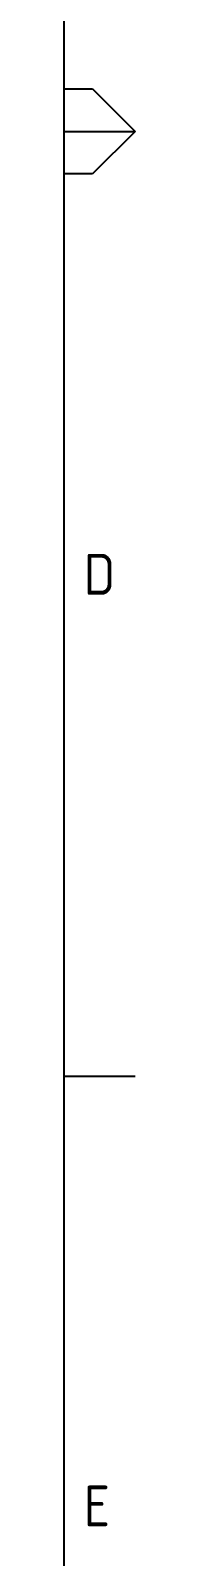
# Paper-space layout 'A2' of a CAD drawing. Header units: metres, sheet in millimetres. Extents: x -21 to 565, y 0 to 412.
# Drawn here: x 560.4 to 565.4, y 105.7 to 213.3 of the extents above; entities that cross this region are included whole.
import ezdxf
from ezdxf.enums import TextEntityAlignment as Align

# ---------------------------------------------------------------- set-up
doc = ezdxf.new("R2010")
doc.units = ezdxf.units.M
doc.layers.get('0').update_dxf_attribs({"color": 6})
doc.layers.add('_User Miscellaneous1', color=7, linetype='Continuous')
doc.layers.add('Notes', color=7, linetype='Continuous')
doc.styles.add('iecISOCP', font='isocp.shx')
doc.styles.get("Standard").update_dxf_attribs({"font": 'arial.ttf'})

# ---------------------------------------------------------------- blocks, each defined once
blk = doc.blocks.new('A2_FRAME_TITLE')
at = {"layer": 'Notes', "color": 3}
blk.add_line((581.39, 407.42), (581.39, 5), dxfattribs=at)
at = {"layer": 'Notes', "color": 7}
for p, q in [((581.39, 209.21), (583.39, 209.21)), ((583.39, 209.21), (586.39, 206.21)), ((581.39, 206.21), (586.39, 206.21)), ((586.39, 206.21), (583.39, 203.21)), ((583.39, 203.21), (581.39, 203.21)), ((581.39, 139.56), (586.39, 139.56))]:
    blk.add_line(p, q, dxfattribs=at)
blk.add_attdef('DRAFT_NUM', (24.44, 23.49), '', height=2.8, rotation=90)
at = {"layer": 'Notes', "color": 7, "style": 'iecISOCP'}
for s, p in [('D', (582.77, 174.97)), ('E', (582.77, 109.24))]:
    blk.add_text(s, height=2.88, dxfattribs=at).set_placement(p, align=Align.MIDDLE_LEFT)
at = {"layer": 'Notes', "color": 7, "style": 'iecISOCP', "flags": 8}
blk.add_attdef('VERSION_NO', text='', height=2.5, rotation=90, dxfattribs=at).set_placement((154.95, 42.84), align=Align.MIDDLE_CENTER)
at = {"layer": 'Notes', "color": 7, "style": 'iecISOCP'}
for tag, p in [('CAP_NO', (274.43, 43.02)), ('IE_NUM', (274.43, 37.38)), ('GEN_WO', (217.74, 31.2)), ('HV_SWITCH', (274.43, 31.2)), ('OH_WO', (217.74, 25.1)), ('UBD_REF', (274.43, 25.1)), ('UG_WO', (217.74, 19.49)), ('GIS_MAP_No', (274.43, 19.49)), ('SUB_WO', (217.74, 13.64)), ('HV_OP_DIAG', (274.43, 13.64)), ('LGA', (274.43, 7.06))]:
    blk.add_attdef(tag, p, '', height=2.5, dxfattribs=at)
at = {"layer": 'Notes', "color": 2, "style": 'iecISOCP'}
for tag, p in [('T1', (441.71, 33.55)), ('T2', (441.71, 28.43)), ('T3', (441.71, 23.01)), ('T4', (441.4, 17.78)), ('T5', (441.4, 12.35)), ('T6', (441.4, 7.09))]:
    blk.add_attdef(tag, text='', height=3.5, dxfattribs=at).set_placement(p, align=Align.CENTER)
at = {"layer": 'Notes', "color": 7, "style": 'iecISOCP'}
for tag, p in [('scale', (324.78, 31.98)), ('DRAWN', (324.78, 24.31)), ('DATE', (324.78, 16.26)), ('DESIGN', (362.64, 8.29)), ('CHD', (324.78, 7.75))]:
    blk.add_attdef(tag, text='', height=2.5, dxfattribs=at).set_placement(p, align=Align.CENTER)
at = {"layer": 'Notes', "color": 4, "style": 'iecISOCP'}
blk.add_attdef('NUM', text='', height=7, dxfattribs=at).set_placement((549.94, 16.48), align=Align.CENTER)
at = {"layer": 'Notes', "color": 1, "style": 'iecISOCP'}
blk.add_attdef('REV', text='', height=5, dxfattribs=at).set_placement((576.56, 16.48), align=Align.CENTER)
at = {"layer": 'Notes', "color": 7, "style": 'iecISOCP'}
for tag, p in [('NS', (548.07, 7.5)), ('SHTS', (562.68, 7.5))]:
    blk.add_attdef(tag, text='', height=2.5, dxfattribs=at).set_placement(p, align=Align.MIDDLE)
at = {"layer": 'Notes', "style": 'iecISOCP'}
blk.add_attdef('ExportID', (4.99, 1.62), '', height=2.5, dxfattribs=at)
at = {"layer": 'Notes', "style": 'iecISOCP', "flags": 1}
for tag, p in [('ProjectType', (6.3, -8.26)), ('ProjectNumber', (23.01, -7.98)), ('DrawingNumber', (42.02, -7.98)), ('ProjectDescription', (60.75, -8.26)), ('ExportDate', (86.99, -8.34)), ('ExportUserName', (104.82, -7.69)), ('DesignerCompanyName', (128.16, -8.26)), ('GIS_SUCCESS', (157.54, -7.98)), ('CAD_SUCCESS', (175.98, -7.98)), ('Comments', (223.32, -8.34)), ('ExportCategories', (243.1, -8.34)), ('ExportAreaOfInterest', (260.42, -7.82))]:
    blk.add_attdef(tag, p, '', height=1, dxfattribs=at)
at = {"layer": 'Notes', "color": 7, "style": 'iecISOCP', "flags": 1}
blk.add_attdef('DEPOTCODE', (200.33, -8.34), '', height=1, dxfattribs=at)

psp = doc.layouts.new('A2')

# ---------------------------------------------------------------- block references
at = {"layer": '_User Miscellaneous1'}
psp.add_blockref('A2_FRAME_TITLE', (-21, 0), dxfattribs=at)

doc.saveas('drawing.dxf')
